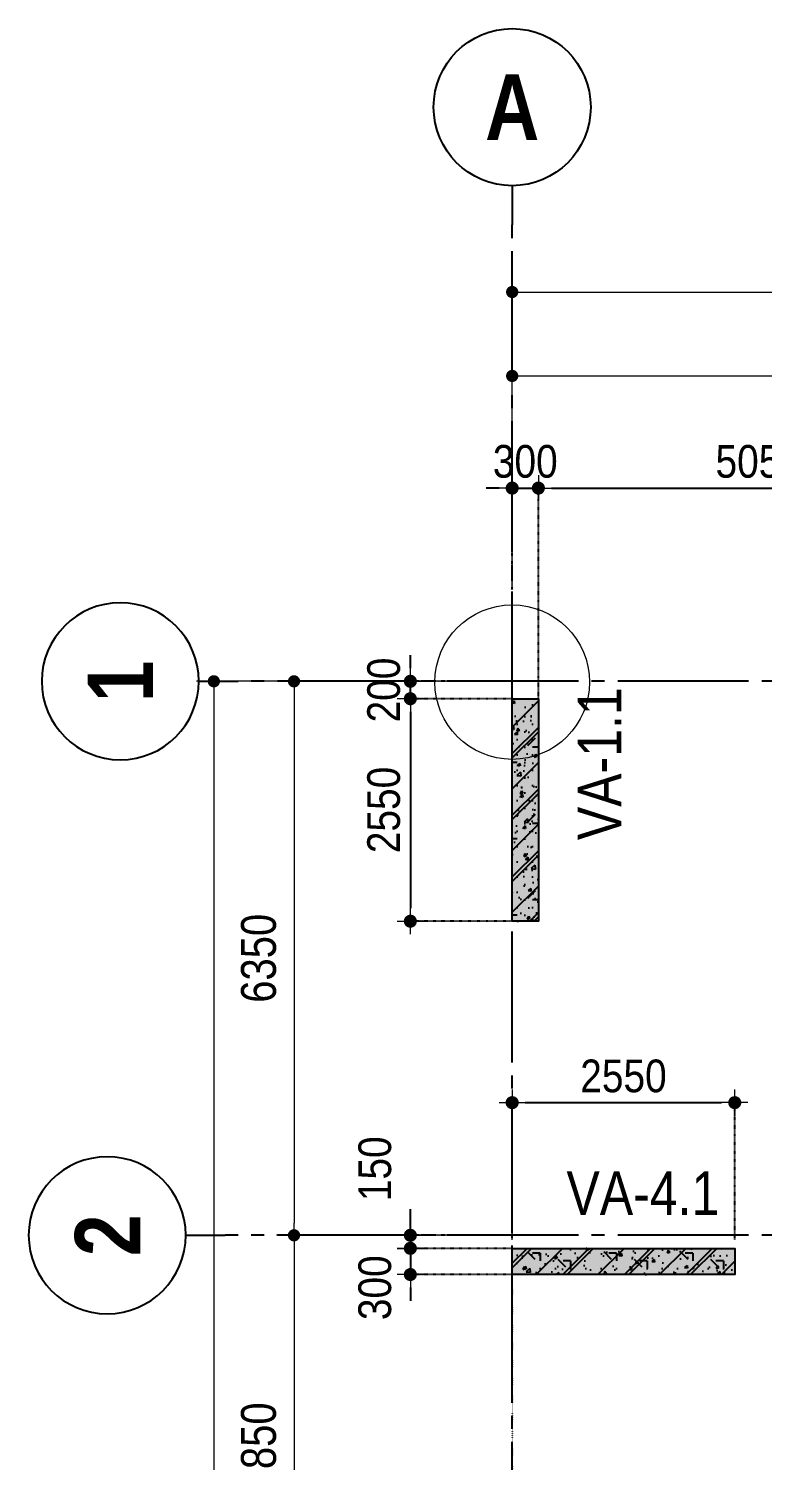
# Model space of a CAD drawing. Header units: millimetres. Extents: x -3973692 to -2843767, y 592734 to 838475.
# Drawn here: x -2954036 to -2945629, y 753301 to 769712 of the extents above; entities that cross this region are included whole.
import ezdxf
from ezdxf.enums import TextEntityAlignment as Align

# ---------------------------------------------------------------- set-up
doc = ezdxf.new("R2010")
doc.units = ezdxf.units.MM
doc.header["$MEASUREMENT"] = 0
doc.header["$PDMODE"] = 3
doc.header["$PDSIZE"] = -20
for name, pattern in [('CHG_XX_Luoi truc-Block A$0$MB_Luoi truc-150-TWA$0$Center101', [13, 10, -1, 1, -1]), ('DIVIDE2', [15.87499999999999, 6.349999999999998, -3.174999999999998, 0, -3.174999999999998, 0, -3.174999999999998]), ('DOT2', [0.125, 0, -0.125]), ('HIDDEN5', [2.8375, 1.25, -1.5875])]:
    doc.linetypes.add(name, pattern=pattern)
doc.layers.get('0').update_dxf_attribs({"lineweight": 9})
doc.layers.get('Defpoints').update_dxf_attribs({"color": 10, "lineweight": 0})
for name, color, linetype, lineweight in [("'S_General_Dim_1", 1, 'Continuous', 18), ("'S_General_Divide_3 Intermediate", 3, 'DIVIDE2', 40), ('CHG_XX_Cot_Block A-T8-15$0$DBAO', 3, 'Continuous', 13), ('CHG_XX_Luoi truc-Block A$0$Dim 200', 1, 'Continuous', 5), ('TEXT', 7, 'Continuous', 15)]:
    doc.layers.add(name, color=color, linetype=linetype, lineweight=lineweight)
for name, color, linetype in [('CHG_XX_Cot_Block A-T8-15$0$mb_cot tang 14-17 twa$0$Concrete Hatch', 218, 'Continuous'), ('CHG_XX_Cot_Block A-T8-15$0$mb_cot tang 14-17 twa$0$Concrete Line', 6, 'Continuous'), ('CHG_XX_Cot_Block A-T8-15$0$mb_cot tang 14-17 twa$0$Concrete Solid', 216, 'Continuous'), ('CHG_XX_Luoi truc-Block A$0$MB_Luoi truc-150-TWA$0$Grid', 34, 'Continuous'), ('CHG_XX_Luoi truc-Block A$0$MB_Luoi truc-150-TWA$0$Grid Line', 251, 'CHG_XX_Luoi truc-Block A$0$MB_Luoi truc-150-TWA$0$Center101'), ('dim', 1, 'Continuous')]:
    doc.layers.add(name, color=color, linetype=linetype)
doc.styles.add('arial', font='arial.ttf', dxfattribs={"width": 0.85})
doc.styles.add('CHG_XX_Luoi truc-Block A$0$MB_Luoi truc-150-TWA$0$Grid A-F$0$VNI-HelveCB', font='')
doc.styles.add('CHG_XX_Luoi truc-Block A$0$Star-HelCon', font='')
doc.styles.add('TTP-HelCon', font='')
doc.styles.get('CHG_XX_Luoi truc-Block A$0$MB_Luoi truc-150-TWA$0$Grid A-F$0$VNI-HelveCB').set_extended_font_data('VNI-Helve-Condense', bold=True)
doc.styles.get('CHG_XX_Luoi truc-Block A$0$Star-HelCon').set_extended_font_data('VNI-Helve-Condense')
doc.styles.get('TTP-HelCon').set_extended_font_data('VNI-Helve-Condense')
doc.dimstyles.new('150', dxfattribs={"dimscale": 150, "dimtxt": 2.5, "dimasz": 1, "dimexe": 0, "dimexo": 0, "dimgap": 0.75, "dimtad": 1, "dimdec": 0, "dimzin": 9, "dimdsep": 46, "dimtxsty": 'arial', "dimblk1": 'DIMDOT', "dimblk2": 'DIMDOT', "dimsah": 1, "dimcen": 2, "dimdle": 3, "dimclre": 8, "dimclrt": 2, "dimadec": 0, "dimazin": 0, "dimtfac": 1, "dimtdec": 0, "dimtix": 1, "dimtmove": 2, "dimatfit": 3, "dimldrblk": 'DIMPIJL', "dimfxl": 1, "dimtvp": 1.8, "dimtolj": 1, "dimtzin": 0, "dimarcsym": 0})
doc.dimstyles.new('CHG_XX_Luoi truc-Block A$0$Dim 200', dxfattribs={"dimscale": 200, "dimtxt": 2, "dimasz": 0.7, "dimexe": 1, "dimexo": 1, "dimgap": 1, "dimtad": 1, "dimdec": 0, "dimzin": 12, "dimdsep": 46, "dimtxsty": 'CHG_XX_Luoi truc-Block A$0$Star-HelCon', "dimblk": 'CHG_XX_Luoi truc-Block A$0$_Dot', "dimcen": 1, "dimclrd": 256, "dimclre": 256, "dimclrt": 3, "dimadec": 0, "dimazin": 0, "dimtfac": 1, "dimtdec": 0, "dimtix": 1, "dimtmove": 2, "dimatfit": 3, "dimldrblk": 'CHG_XX_Luoi truc-Block A$0$HTT Arrow 30', "dimfxl": 1, "dimtolj": 1, "dimtzin": 0, "dimarcsym": 0})

# ---------------------------------------------------------------- blocks, each defined once
blk = doc.blocks.new('*U3015')
at = {"layer": 'CHG_XX_Luoi truc-Block A$0$MB_Luoi truc-150-TWA$0$Grid', "lineweight": -2}
blk.add_line((0, 470), (0, 467), dxfattribs=at)
blk.add_circle((0, 476), 6, dxfattribs=at)
at = {"layer": 'CHG_XX_Luoi truc-Block A$0$MB_Luoi truc-150-TWA$0$Grid Line'}
blk.add_line((0, 0), (0, 467), dxfattribs=at)
at = {"layer": 'CHG_XX_Luoi truc-Block A$0$MB_Luoi truc-150-TWA$0$Grid', "lineweight": -2, "style": 'CHG_XX_Luoi truc-Block A$0$MB_Luoi truc-150-TWA$0$Grid A-F$0$VNI-HelveCB'}
for tag, p in [('GRIDSUB', (0, 476)), ('GRID', (0, -9))]:
    blk.add_attdef(tag, text='', height=5, dxfattribs=at).set_placement(p, align=Align.MIDDLE)
blk = doc.blocks.new('CHG_XX_Luoi truc-Block A$0$_Dot')
at = {"color": 0, "linetype": 'ByBlock', "lineweight": -2}
blk.add_line((-0.5, 0), (-1, 0), dxfattribs=at)
at = {"color": 0, "linetype": 'ByBlock', "const_width": 0.5}
blk.add_lwpolyline([(-0.25, 0, 1), (0.25, 0, 1)], format="xyb", close=True, dxfattribs=at)
blk = doc.blocks.new('*D2996')
at = {"layer": 'CHG_XX_Luoi truc-Block A$0$Dim 200', "lineweight": -2, "transparency": 16777216}
for p, q in [((-1678.131983339686, 152259.6356885453), (-2699.984525544471, 152259.6356885453)), ((-2499.984525544471, 152119.6356885453), (-2499.984525544469, 146049.6356885453)), ((-1678.131983339686, 145909.6356885453), (-2699.984525544469, 145909.6356885453))]:
    blk.add_line(p, q, dxfattribs=at)
at = {"layer": 'Defpoints', "color": 0, "transparency": 16777216}
for p in [(-1478.131983339686, 152259.6356885453), (-2499.984525544469, 145909.6356885453), (-1478.131983339686, 145909.6356885453)]:
    blk.add_point(p, dxfattribs=at)
at = {"layer": 'CHG_XX_Luoi truc-Block A$0$Dim 200', "lineweight": -2, "transparency": 16777216, "xscale": 140, "yscale": 140, "zscale": 140}
for p, rotation in [((-2499.984525544471, 152259.6356885453), 90), ((-2499.984525544469, 145909.6356885453), 270)]:
    blk.add_blockref('CHG_XX_Luoi truc-Block A$0$_Dot', p, dxfattribs=dict(at, rotation=rotation))
at = {"layer": 'CHG_XX_Luoi truc-Block A$0$Dim 200', "color": 3, "transparency": 16777216, "insert": (-2904.251192211094, 149084.6356885452), "char_height": 400, "attachment_point": 5, "rotation": 90, "style": 'CHG_XX_Luoi truc-Block A$0$Star-HelCon'}
blk.add_mtext('\\A1;6350', dxfattribs=at)
blk = doc.blocks.new('CHG_XX_Luoi truc-Block A$0$HTT Arrow 30')
blk.add_hatch(color=256).paths.add_polyline_path([(-2.5, 0.3750000000000002), (-2.5, -0.3749999999999998), (0, 0)])
at = {"color": 0, "linetype": 'ByBlock', "lineweight": -2}
for p, q in [((0, 0), (-2.5, 0.3750000000000002)), ((-2.5, -0.3749999999999998), (-2.5, 0.3750000000000002)), ((0, 0), (-2.5, -0.3749999999999998))]:
    blk.add_line(p, q, dxfattribs=at)
blk = doc.blocks.new('*D2997')
at = {"layer": 'CHG_XX_Luoi truc-Block A$0$Dim 200', "lineweight": -2, "transparency": 16777216}
for p, q in [((-1678.131983339686, 145909.6356885453), (-2699.98452554447, 145909.6356885453)), ((-2499.98452554447, 145769.6356885453), (-2499.984525544469, 141199.6356885453)), ((-1678.131983339686, 141059.6356885453), (-2699.984525544469, 141059.6356885453))]:
    blk.add_line(p, q, dxfattribs=at)
at = {"layer": 'Defpoints', "color": 0, "transparency": 16777216}
for p in [(-1478.131983339686, 145909.6356885453), (-2499.984525544469, 141059.6356885453), (-1478.131983339686, 141059.6356885453)]:
    blk.add_point(p, dxfattribs=at)
at = {"layer": 'CHG_XX_Luoi truc-Block A$0$Dim 200', "lineweight": -2, "transparency": 16777216, "xscale": 140, "yscale": 140, "zscale": 140}
for p, rotation in [((-2499.98452554447, 145909.6356885453), 90), ((-2499.984525544469, 141059.6356885453), 270)]:
    blk.add_blockref('CHG_XX_Luoi truc-Block A$0$_Dot', p, dxfattribs=dict(at, rotation=rotation))
at = {"layer": 'CHG_XX_Luoi truc-Block A$0$Dim 200', "color": 3, "transparency": 16777216, "insert": (-2904.251192211096, 143484.6356885452), "char_height": 400, "attachment_point": 5, "rotation": 90, "style": 'CHG_XX_Luoi truc-Block A$0$Star-HelCon'}
blk.add_mtext('\\A1;4850', dxfattribs=at)
blk = doc.blocks.new('*D3004')
at = {"layer": 'CHG_XX_Luoi truc-Block A$0$Dim 200', "lineweight": -2, "transparency": 16777216}
for p, q in [((-2389.058254442077, 152259.6356885453), (-3618.466354361928, 152259.6356885453)), ((-3418.466354361928, 152119.6356885453), (-3418.466354361914, 90399.63568854523)), ((-2354.176773137588, 90259.63568854523), (-3618.466354361914, 90259.63568854523))]:
    blk.add_line(p, q, dxfattribs=at)
at = {"layer": 'Defpoints', "color": 0, "transparency": 16777216}
for p in [(-2189.058254442077, 152259.6356885453), (-3418.466354361914, 90259.63568854523), (-2154.176773137588, 90259.63568854523)]:
    blk.add_point(p, dxfattribs=at)
at = {"layer": 'CHG_XX_Luoi truc-Block A$0$Dim 200', "lineweight": -2, "transparency": 16777216, "xscale": 140, "yscale": 140, "zscale": 140}
for p, rotation in [((-3418.466354361928, 152259.6356885453), 90), ((-3418.466354361914, 90259.63568854523), 270)]:
    blk.add_blockref('CHG_XX_Luoi truc-Block A$0$_Dot', p, dxfattribs=dict(at, rotation=rotation))
at = {"layer": 'CHG_XX_Luoi truc-Block A$0$Dim 200', "color": 3, "transparency": 16777216, "insert": (-3822.733021028553, 121259.6356885452), "char_height": 400, "attachment_point": 5, "rotation": 90, "style": 'CHG_XX_Luoi truc-Block A$0$Star-HelCon'}
blk.add_mtext('\\A1;62000', dxfattribs=at)
blk = doc.blocks.new('*D3005')
at = {"layer": 'CHG_XX_Luoi truc-Block A$0$Dim 200', "lineweight": -2, "transparency": 16777216}
for p, q in [((1.224646799147353e-14, 154891.4125687345), (7.765626921404154e-14, 155959.6356885452)), ((12250, 154891.4125687345), (12250, 155959.6356885452)), ((140.0000000000001, 155759.6356885452), (12110, 155759.6356885452))]:
    blk.add_line(p, q, dxfattribs=at)
at = {"layer": 'Defpoints', "color": 0, "transparency": 16777216}
for p in [(12250, 155759.6356885452), (0, 154691.4125687345), (12250, 154691.4125687345)]:
    blk.add_point(p, dxfattribs=at)
at = {"layer": 'CHG_XX_Luoi truc-Block A$0$Dim 200', "lineweight": -2, "transparency": 16777216, "xscale": 140, "yscale": 140, "zscale": 140, "rotation": 180}
blk.add_blockref('CHG_XX_Luoi truc-Block A$0$_Dot', (6.5409801222568e-14, 155759.6356885452), dxfattribs=at)
at = {"layer": 'CHG_XX_Luoi truc-Block A$0$Dim 200', "lineweight": -2, "transparency": 16777216, "xscale": 140, "yscale": 140, "zscale": 140}
blk.add_blockref('CHG_XX_Luoi truc-Block A$0$_Dot', (12250, 155759.6356885452), dxfattribs=at)
at = {"layer": 'CHG_XX_Luoi truc-Block A$0$Dim 200', "color": 3, "transparency": 16777216, "insert": (6125, 156163.9023552119), "char_height": 400, "attachment_point": 5, "style": 'CHG_XX_Luoi truc-Block A$0$Star-HelCon'}
blk.add_mtext('\\A1;12250', dxfattribs=at)
blk = doc.blocks.new('*D3010')
at = {"layer": 'CHG_XX_Luoi truc-Block A$0$Dim 200', "lineweight": -2, "transparency": 16777216}
for p, q in [((-1.031468626855521e-13, 154891.4125687345), (2.117720963990976e-14, 156921.7787512456)), ((54650, 154891.4125687345), (54650, 156921.7787512456)), ((140, 156721.7787512456), (54510, 156721.7787512456))]:
    blk.add_line(p, q, dxfattribs=at)
at = {"layer": 'Defpoints', "color": 0, "transparency": 16777216}
for p in [(54650, 156721.7787512456), (-1.153933306770256e-13, 154691.4125687345), (54650, 154691.4125687345)]:
    blk.add_point(p, dxfattribs=at)
at = {"layer": 'CHG_XX_Luoi truc-Block A$0$Dim 200', "lineweight": -2, "transparency": 16777216, "xscale": 140, "yscale": 140, "zscale": 140, "rotation": 180}
blk.add_blockref('CHG_XX_Luoi truc-Block A$0$_Dot', (8.930741648436222e-15, 156721.7787512456), dxfattribs=at)
at = {"layer": 'CHG_XX_Luoi truc-Block A$0$Dim 200', "lineweight": -2, "transparency": 16777216, "xscale": 140, "yscale": 140, "zscale": 140}
blk.add_blockref('CHG_XX_Luoi truc-Block A$0$_Dot', (54650, 156721.7787512456), dxfattribs=at)
at = {"layer": 'CHG_XX_Luoi truc-Block A$0$Dim 200', "color": 3, "transparency": 16777216, "insert": (27325, 157126.0454179123), "char_height": 400, "attachment_point": 5, "style": 'CHG_XX_Luoi truc-Block A$0$Star-HelCon'}
blk.add_mtext('\\A1;54650', dxfattribs=at)
blk = doc.blocks.new('*U3014')
at = {"layer": 'CHG_XX_Luoi truc-Block A$0$MB_Luoi truc-150-TWA$0$Grid', "lineweight": -2}
blk.add_line((0, 407), (0, 404), dxfattribs=at)
blk.add_circle((0, 413), 6, dxfattribs=at)
at = {"layer": 'CHG_XX_Luoi truc-Block A$0$MB_Luoi truc-150-TWA$0$Grid Line'}
blk.add_line((0, 0), (0, 404), dxfattribs=at)
at = {"layer": 'CHG_XX_Luoi truc-Block A$0$MB_Luoi truc-150-TWA$0$Grid', "lineweight": -2, "style": 'CHG_XX_Luoi truc-Block A$0$MB_Luoi truc-150-TWA$0$Grid A-F$0$VNI-HelveCB'}
for tag, p in [('GRIDSUB', (0, 413)), ('GRID', (0, -9))]:
    blk.add_attdef(tag, text='', height=5, dxfattribs=at).set_placement(p, align=Align.MIDDLE)
blk = doc.blocks.new('*U3013')
at = {"layer": 'CHG_XX_Luoi truc-Block A$0$MB_Luoi truc-150-TWA$0$Grid', "lineweight": -2}
blk.add_line((0, 406), (0, 403), dxfattribs=at)
blk.add_circle((0, 412), 6, dxfattribs=at)
at = {"layer": 'CHG_XX_Luoi truc-Block A$0$MB_Luoi truc-150-TWA$0$Grid Line'}
blk.add_line((0, 0), (0, 403), dxfattribs=at)
at = {"layer": 'CHG_XX_Luoi truc-Block A$0$MB_Luoi truc-150-TWA$0$Grid', "lineweight": -2, "style": 'CHG_XX_Luoi truc-Block A$0$MB_Luoi truc-150-TWA$0$Grid A-F$0$VNI-HelveCB'}
for tag, p in [('GRIDSUB', (0, 412)), ('GRID', (0, -9))]:
    blk.add_attdef(tag, text='', height=5, dxfattribs=at).set_placement(p, align=Align.MIDDLE)
blk = doc.blocks.new('*U3159')
at = {"layer": 'CHG_XX_Cot_Block A-T8-15$0$mb_cot tang 14-17 twa$0$Concrete Hatch'}
h = blk.add_hatch(dxfattribs=at)
h.set_pattern_fill('CONCRETE', color=256, scale=50, style=0, pattern_type=2)
h.set_pattern_definition([(45, (1000.000000000001, -49.99999999999989), (-176.7766952966369, 176.7766952966369), []), (45, (1000.000000000001, 1.13686837721616e-13), (-353.5533905932737, 353.5533905932738), []), (49.99999999999999, (1000.000000000001, -49.99999999999989), (358.6300913003767, -31.37606749129755), [37.5, -412.5]), (355, (1000.000000000001, -49.99999999999989), (-69.3756668065, 376.0960668500059), [30, -330]), (100.4514, (1029.885840000001, -52.61466999999988), (289.2546908570108, 344.7197710304768), [31.870095, -350.571056]), (46.18420000000001, (1000.000000000001, 50.00000000000011), (533.6205243128222, -82.75950716450905), [56.25, -618.75]), (96.6356, (1044.468372500001, 43.1033465000001), (467.3313527743517, 487.0589354502209), [47.805144, -525.8565]), (351.1842, (1000.000000000001, 50.00000000000011), (467.3309725668136, 487.0593004626623), [45, -495]), (21, (1050.000000000001, 25.00000000000011), (298.4535260592309, -201.3094453326694), [37.5, -412.5]), (326.0000000000001, (1050.000000000001, 25.00000000000011), (121.6576659607909, 362.5750225234265), [30, -330]), (71.4514, (1074.871116500001, 8.224197000000117), (420.111314290745, 161.2652483549762), [31.870095, -350.571056]), (37.50000000000001, (1000.000000000001, -49.99999999999989), (6.079927658645334, 166.4469269156558), [0, -326, 0, -335, 0, -331.25]), (7.499999999999999, (1000.000000000001, -49.99999999999989), (131.5347687210743, 197.2058559411801), [0, -191, 0, -318.5, 0, -126.25]), (327.5, (888.5000000000007, -49.99999999999989), (266.9112180862045, -11.2774358671899), [0, -125, 0, -390, 0, -517.5]), (317.5, (838.5000000000007, -49.99999999999989), (291.5930846711931, 50.05249116615882), [0, -162.5, 0, -259, 0, -367.5]), (0, (1175.000000000001, 125.0000000000001), (0, 875), [87.5, -787.5]), (0, (1437.500000000001, 300.0000000000001), (0, 875), [87.5, -787.5]), (0, (1262.500000000001, 650.0000000000001), (0, 875), [87.5, -350, 87.5, -350]), (90, (1175.000000000001, 125.0000000000001), (-875, 5.35782974626967e-14), [87.5, -787.5]), (90, (1262.500000000001, 650.0000000000001), (-875, 5.35782974626967e-14), [87.5, -787.5]), (90, (1525.000000000001, 300.0000000000001), (-875, 5.35782974626967e-14), [87.5, -787.5]), (90, (1700.000000000001, 562.5000000000001), (-875, 5.35782974626967e-14), [87.5, -787.5]), (135, (1262.500000000001, 125.0000000000001), (-875.016357447105, 8.881784197001252e-14), [123.76, -1113.7]), (135, (1350.000000000001, 650.0000000000001), (-875.016357447105, 8.881784197001252e-14), [123.76, -1113.7]), (45, (1437.500000000001, 300.0000000000001), (8.881784197001252e-14, 875.016357447105), [123.76, -247.485, 123.76, -742.455]), (0, (825.0000000000007, -49.99999999999989), (87.5, 87.5), [-175, 0])])
h.paths.add_polyline_path([(-750, 150), (-750, -149.9999999999999), (1800.000000000001, -150), (1800.000000000001, 150)])
at = {"layer": 'CHG_XX_Cot_Block A-T8-15$0$mb_cot tang 14-17 twa$0$Concrete Solid'}
blk.add_hatch(color=256, dxfattribs=at).paths.add_polyline_path([(-750, 150), (-750, -149.9999999999999), (1800.000000000001, -150), (1800.000000000001, 150)])
at = {"layer": 'CHG_XX_Cot_Block A-T8-15$0$mb_cot tang 14-17 twa$0$Concrete Line'}
blk.add_lwpolyline([(-750, 150), (-750, -149.9999999999999), (1800.000000000001, -150), (1800.000000000001, 150)], close=True, dxfattribs=at)
blk = doc.blocks.new('*U3162')
at = {"layer": 'CHG_XX_Cot_Block A-T8-15$0$mb_cot tang 14-17 twa$0$Concrete Hatch'}
h = blk.add_hatch(dxfattribs=at)
h.set_pattern_fill('CONCRETE', color=256, scale=50, style=0, pattern_type=2)
h.set_pattern_definition([(45, (150, -2500), (-176.7766952966369, 176.7766952966369), []), (45, (150, -2450), (-353.5533905932737, 353.5533905932738), []), (49.99999999999999, (150, -2500), (358.6300913003767, -31.37606749129755), [37.5, -412.5]), (355, (150, -2500), (-69.3756668065, 376.0960668500059), [30, -330]), (100.4514, (179.88584, -2502.614669999999), (289.2546908570108, 344.7197710304768), [31.870095, -350.571056]), (46.18420000000001, (150, -2400), (533.6205243128222, -82.75950716450905), [56.25, -618.75]), (96.6356, (194.4683725, -2406.8966535), (467.3313527743517, 487.0589354502209), [47.805144, -525.8565]), (351.1842, (150, -2400), (467.3309725668136, 487.0593004626623), [45, -495]), (21, (200, -2425), (298.4535260592309, -201.3094453326694), [37.5, -412.5]), (326.0000000000001, (200, -2425), (121.6576659607909, 362.5750225234265), [30, -330]), (71.4514, (224.8711165, -2441.775803), (420.111314290745, 161.2652483549762), [31.870095, -350.571056]), (37.50000000000001, (150, -2500), (6.079927658645334, 166.4469269156558), [0, -326, 0, -335, 0, -331.25]), (7.499999999999999, (150, -2500), (131.5347687210743, 197.2058559411801), [0, -191, 0, -318.5, 0, -126.25]), (327.5, (38.5, -2500), (266.9112180862045, -11.2774358671899), [0, -125, 0, -390, 0, -517.5]), (317.5, (-11.5, -2500), (291.5930846711931, 50.05249116615882), [0, -162.5, 0, -259, 0, -367.5]), (0, (325, -2325), (0, 875), [87.5, -787.5]), (0, (587.5, -2150), (0, 875), [87.5, -787.5]), (0, (412.5, -1800), (0, 875), [87.5, -350, 87.5, -350]), (90, (325, -2325), (-875, 5.35782974626967e-14), [87.5, -787.5]), (90, (412.5, -1800), (-875, 5.35782974626967e-14), [87.5, -787.5]), (90, (675, -2150), (-875, 5.35782974626967e-14), [87.5, -787.5]), (90, (850, -1887.5), (-875, 5.35782974626967e-14), [87.5, -787.5]), (135, (412.5, -2325), (-875.016357447105, 8.881784197001252e-14), [123.76, -1113.7]), (135, (500, -1800), (-875.016357447105, 8.881784197001252e-14), [123.76, -1113.7]), (45, (587.5, -2150), (8.881784197001252e-14, 875.016357447105), [123.76, -247.485, 123.76, -742.455]), (0, (-25, -2500), (87.5, 87.5), [-175, 0])])
h.paths.add_polyline_path([(-50, 50), (-50, -2500), (250, -2500), (250, 50)])
at = {"layer": 'CHG_XX_Cot_Block A-T8-15$0$mb_cot tang 14-17 twa$0$Concrete Solid'}
blk.add_hatch(color=256, dxfattribs=at).paths.add_polyline_path([(-50, 50), (-50, -2500), (250, -2500), (250, 50)])
at = {"layer": 'CHG_XX_Cot_Block A-T8-15$0$mb_cot tang 14-17 twa$0$Concrete Line'}
blk.add_lwpolyline([(-50, 50), (-50, -2500), (250, -2500), (250, 50)], close=True, dxfattribs=at)
blk = doc.blocks.new('DIMDOT')
for p, q in [((1, 0), (-1, 0)), ((0, -1), (0, 1))]:
    blk.add_line(p, q)
at = {"const_width": 0.5}
blk.add_lwpolyline([(-0.25, 0, 1), (0.25, 0, 1)], format="xyb", close=True, dxfattribs=at)
blk = doc.blocks.new('*D662')
at = {"layer": "'S_General_Dim_1", "color": 8, "linetype": 'HIDDEN5', "lineweight": -2, "transparency": 16777216}
for p, q in [((-2948495.198556937, 762030.6471433819), (-2949662.05139116, 762030.6471433819)), ((-2948495.198556937, 759480.6471433819), (-2949662.05139116, 759480.6471433819))]:
    blk.add_line(p, q, dxfattribs=at)
at = {"layer": "'S_General_Dim_1", "color": 0, "lineweight": -2, "transparency": 16777216}
blk.add_line((-2949662.05139116, 761880.6471433819), (-2949662.05139116, 759630.6471433819), dxfattribs=at)
at = {"layer": 'Defpoints', "color": 0, "transparency": 16777216}
for p in [(-2948495.198556937, 762030.6471433819), (-2949662.05139116, 759480.6471433819), (-2948495.198556937, 759480.6471433819)]:
    blk.add_point(p, dxfattribs=at)
at = {"layer": "'S_General_Dim_1", "color": 0, "lineweight": -2, "transparency": 16777216, "xscale": 150, "yscale": 150, "zscale": 150}
for p, rotation in [((-2949662.05139116, 762030.6471433819), 90), ((-2949662.05139116, 759480.6471433819), 270)]:
    blk.add_blockref('DIMDOT', p, dxfattribs=dict(at, rotation=rotation))
at = {"layer": "'S_General_Dim_1", "color": 2, "transparency": 16777216, "insert": (-2949966.016261555, 760755.6471433827), "char_height": 375, "attachment_point": 5, "rotation": 90, "style": 'arial'}
blk.add_mtext('\\A1;2550', dxfattribs=at)
blk = doc.blocks.new('DIMPIJL')
at = {"linetype": 'ByBlock'}
blk.add_solid([(-2.5, 0.4166666666666686), (-2.5, -0.4166666666666686), (0, 0)], dxfattribs=at)
blk = doc.blocks.new('*D663')
at = {"layer": "'S_General_Dim_1", "color": 0, "lineweight": -2, "transparency": 16777216}
for p, q in [((-2948645.198556936, 764445.123200937), (-2948795.198556936, 764445.123200937)), ((-2948495.198556936, 764445.123200937), (-2948195.198556936, 764445.123200937)), ((-2948045.198556936, 764445.123200937), (-2947895.198556936, 764445.123200937))]:
    blk.add_line(p, q, dxfattribs=at)
at = {"layer": "'S_General_Dim_1", "color": 8, "linetype": 'HIDDEN5', "lineweight": -2, "transparency": 16777216}
for p, q in [((-2948495.198556936, 763281.0114495947), (-2948495.198556936, 764445.123200937)), ((-2948195.198556936, 762031.0114495861), (-2948195.198556936, 764445.123200937))]:
    blk.add_line(p, q, dxfattribs=at)
at = {"layer": 'Defpoints', "color": 0, "transparency": 16777216}
for p in [(-2948195.198556936, 764445.123200937), (-2948495.198556936, 763281.0114495947), (-2948195.198556936, 762031.0114495861)]:
    blk.add_point(p, dxfattribs=at)
at = {"layer": "'S_General_Dim_1", "color": 0, "lineweight": -2, "transparency": 16777216, "xscale": 150, "yscale": 150, "zscale": 150}
blk.add_blockref('DIMDOT', (-2948495.198556936, 764445.123200937), dxfattribs=at)
at = {"layer": "'S_General_Dim_1", "color": 0, "lineweight": -2, "transparency": 16777216, "xscale": 150, "yscale": 150, "zscale": 150, "rotation": 180}
blk.add_blockref('DIMDOT', (-2948195.198556936, 764445.123200937), dxfattribs=at)
at = {"layer": "'S_General_Dim_1", "color": 2, "transparency": 16777216, "insert": (-2948345.198556936, 764749.2159703777), "char_height": 375, "attachment_point": 5, "style": 'arial'}
blk.add_mtext('\\A1;300', dxfattribs=at)
blk = doc.blocks.new('*D664')
at = {"layer": "'S_General_Dim_1", "color": 8, "linetype": 'HIDDEN5', "lineweight": -2, "transparency": 16777216}
for p, q in [((-2948495.198556936, 755830.6471437085), (-2948495.198556936, 757401.0725309893)), ((-2945945.198556936, 755830.6471437085), (-2945945.198556936, 757401.0725309893))]:
    blk.add_line(p, q, dxfattribs=at)
at = {"layer": "'S_General_Dim_1", "color": 0, "lineweight": -2, "transparency": 16777216}
blk.add_line((-2948345.198556936, 757401.0725309893), (-2946095.198556936, 757401.0725309893), dxfattribs=at)
at = {"layer": 'Defpoints', "color": 0, "transparency": 16777216}
for p in [(-2945945.198556936, 757401.0725309893), (-2948495.198556936, 755830.6471437085), (-2945945.198556936, 755830.6471437085)]:
    blk.add_point(p, dxfattribs=at)
at = {"layer": "'S_General_Dim_1", "color": 0, "lineweight": -2, "transparency": 16777216, "xscale": 150, "yscale": 150, "zscale": 150, "rotation": 180}
blk.add_blockref('DIMDOT', (-2948495.198556936, 757401.0725309893), dxfattribs=at)
at = {"layer": "'S_General_Dim_1", "color": 0, "lineweight": -2, "transparency": 16777216, "xscale": 150, "yscale": 150, "zscale": 150}
blk.add_blockref('DIMDOT', (-2945945.198556936, 757401.0725309893), dxfattribs=at)
at = {"layer": "'S_General_Dim_1", "color": 2, "transparency": 16777216, "insert": (-2947220.198556936, 757705.0374013849), "char_height": 375, "attachment_point": 5, "style": 'arial'}
blk.add_mtext('\\A1;2550', dxfattribs=at)
blk = doc.blocks.new('*D665')
at = {"layer": "'S_General_Dim_1", "color": 0, "lineweight": -2, "transparency": 16777216}
for p, q in [((-2949662.051391161, 756030.6471381313), (-2949662.051391161, 756180.6471381313)), ((-2949662.051391161, 755880.6471381313), (-2949662.051391161, 755731.0114495864)), ((-2949662.051391161, 755581.0114495864), (-2949662.051391161, 755431.0114495864))]:
    blk.add_line(p, q, dxfattribs=at)
at = {"layer": "'S_General_Dim_1", "color": 8, "linetype": 'HIDDEN5', "lineweight": -2, "transparency": 16777216}
for p, q in [((-2948495.198556937, 755880.6471381313), (-2949662.051391161, 755880.6471381313)), ((-2948495.198556937, 755731.0114495864), (-2949662.051391161, 755731.0114495864))]:
    blk.add_line(p, q, dxfattribs=at)
at = {"layer": 'Defpoints', "color": 0, "transparency": 16777216}
for p in [(-2949662.051391161, 755731.0114495864), (-2948495.198556937, 755880.6471381313), (-2948495.198556937, 755731.0114495864)]:
    blk.add_point(p, dxfattribs=at)
at = {"layer": "'S_General_Dim_1", "color": 0, "lineweight": -2, "transparency": 16777216, "xscale": 150, "yscale": 150, "zscale": 150}
for p, rotation in [((-2949662.051391161, 755880.6471381313), 270), ((-2949662.051391161, 755731.0114495864), 90)]:
    blk.add_blockref('DIMDOT', p, dxfattribs=dict(at, rotation=rotation))
at = {"layer": "'S_General_Dim_1", "color": 2, "transparency": 16777216, "insert": (-2950067.337884995, 756643.1525621368), "char_height": 375, "attachment_point": 5, "rotation": 90, "style": 'arial'}
blk.add_mtext('\\A1;150', dxfattribs=at)
blk = doc.blocks.new('*D666')
at = {"layer": "'S_General_Dim_1", "color": 0, "lineweight": -2, "transparency": 16777216}
for p, q in [((-2949662.051391165, 755881.0114495864), (-2949662.051391165, 756031.0114495864)), ((-2949662.051391165, 755731.0114495864), (-2949662.051391165, 755430.6471437088)), ((-2949662.051391165, 755280.6471437088), (-2949662.051391165, 755130.6471437088))]:
    blk.add_line(p, q, dxfattribs=at)
at = {"layer": "'S_General_Dim_1", "color": 8, "linetype": 'HIDDEN5', "lineweight": -2, "transparency": 16777216}
for p, q in [((-2948495.198556937, 755731.0114495864), (-2949662.051391165, 755731.0114495864)), ((-2948495.198556937, 755430.6471437088), (-2949662.051391165, 755430.6471437088))]:
    blk.add_line(p, q, dxfattribs=at)
at = {"layer": 'Defpoints', "color": 0, "transparency": 16777216}
for p in [(-2948495.198556937, 755731.0114495864), (-2949662.051391165, 755430.6471437088), (-2948495.198556937, 755430.6471437088)]:
    blk.add_point(p, dxfattribs=at)
at = {"layer": "'S_General_Dim_1", "color": 0, "lineweight": -2, "transparency": 16777216, "xscale": 150, "yscale": 150, "zscale": 150}
for p, rotation in [((-2949662.051391165, 755731.0114495864), 270), ((-2949662.051391165, 755430.6471437088), 90)]:
    blk.add_blockref('DIMDOT', p, dxfattribs=dict(at, rotation=rotation))
at = {"layer": "'S_General_Dim_1", "color": 2, "transparency": 16777216, "insert": (-2950067.337884995, 755279.4825518866), "char_height": 375, "attachment_point": 5, "rotation": 90, "style": 'arial'}
blk.add_mtext('\\A1;300', dxfattribs=at)
blk = doc.blocks.new('*D703')
at = {"layer": "'S_General_Dim_1", "color": 8, "linetype": 'HIDDEN5', "lineweight": -2, "transparency": 16777216}
for p, q in [((-2948195.198556936, 762031.0114495861), (-2948195.198556936, 764445.123200937)), ((-2943145.198556936, 762831.0114495861), (-2943145.198556936, 764445.123200937))]:
    blk.add_line(p, q, dxfattribs=at)
at = {"layer": "'S_General_Dim_1", "color": 0, "lineweight": -2, "transparency": 16777216}
blk.add_line((-2948045.198556936, 764445.123200937), (-2943295.198556936, 764445.123200937), dxfattribs=at)
at = {"layer": 'Defpoints', "color": 0, "transparency": 16777216}
for p in [(-2943145.198556936, 764445.123200937), (-2943145.198556936, 762831.0114495861), (-2948195.198556936, 762031.0114495861)]:
    blk.add_point(p, dxfattribs=at)
at = {"layer": "'S_General_Dim_1", "color": 0, "lineweight": -2, "transparency": 16777216, "xscale": 150, "yscale": 150, "zscale": 150, "rotation": 180}
blk.add_blockref('DIMDOT', (-2948195.198556936, 764445.123200937), dxfattribs=at)
at = {"layer": "'S_General_Dim_1", "color": 0, "lineweight": -2, "transparency": 16777216, "xscale": 150, "yscale": 150, "zscale": 150}
blk.add_blockref('DIMDOT', (-2943145.198556936, 764445.123200937), dxfattribs=at)
at = {"layer": "'S_General_Dim_1", "color": 2, "transparency": 16777216, "insert": (-2945670.198556936, 764749.0880713327), "char_height": 375, "attachment_point": 5, "style": 'arial'}
blk.add_mtext('\\A1;5050', dxfattribs=at)
blk = doc.blocks.new('*D661')
at = {"layer": "'S_General_Dim_1", "color": 0, "lineweight": -2, "transparency": 16777216}
for p, q in [((-2949662.051391162, 762380.6471381313), (-2949662.051391162, 762530.6471381313)), ((-2949662.051391162, 762030.6471433819), (-2949662.051391162, 762230.6471381313)), ((-2949662.051391162, 761880.6471433819), (-2949662.051391162, 761730.6471433819))]:
    blk.add_line(p, q, dxfattribs=at)
at = {"layer": "'S_General_Dim_1", "color": 8, "linetype": 'HIDDEN5', "lineweight": -2, "transparency": 16777216}
for p, q in [((-2948495.198556937, 762230.6471381313), (-2949662.051391162, 762230.6471381313)), ((-2948495.198556937, 762030.6471433819), (-2949662.051391162, 762030.6471433819))]:
    blk.add_line(p, q, dxfattribs=at)
at = {"layer": 'Defpoints', "color": 0, "transparency": 16777216}
for p in [(-2949662.051391162, 762230.6471381313), (-2948495.198556937, 762230.6471381313), (-2948495.198556937, 762030.6471433819)]:
    blk.add_point(p, dxfattribs=at)
at = {"layer": "'S_General_Dim_1", "color": 0, "lineweight": -2, "transparency": 16777216, "xscale": 150, "yscale": 150, "zscale": 150}
for p, rotation in [((-2949662.051391162, 762230.6471381313), 270), ((-2949662.051391162, 762030.6471433819), 90)]:
    blk.add_blockref('DIMDOT', p, dxfattribs=dict(at, rotation=rotation))
at = {"layer": "'S_General_Dim_1", "color": 2, "transparency": 16777216, "insert": (-2949966.016261557, 762130.6471407574), "char_height": 375, "attachment_point": 5, "rotation": 90, "style": 'arial'}
blk.add_mtext('\\A1;200', dxfattribs=at)
blk = doc.blocks.new('a')
at = {"layer": 'Defpoints'}
blk.add_circle((0, 0), 885.576202949509, dxfattribs=at)
at = {"layer": 'TEXT', "color": 3, "style": 'TTP-HelCon'}
blk.add_text('VA-1.1', height=500, rotation=90, dxfattribs=at).set_placement((1250.77752861334, -1810.532894832781))
blk.add_text('VA-4.1', height=500, dxfattribs=at).set_placement((622.0308856256306, -6106.929910083301))
blk = doc.blocks.new('CHG_XX_Luoi truc-Block A')
at = {"layer": 'CHG_XX_Luoi truc-Block A$0$MB_Luoi truc-150-TWA$0$Grid'}
ref = blk.add_blockref('*U3015', (0, 87440.67921933654), dxfattribs=dict(at, xscale=150, yscale=150, zscale=150))
ref.add_attrib('GRIDSUB', 'A', dxfattribs={"lineweight": -2, "height": 750, "style": 'CHG_XX_Luoi truc-Block A$0$MB_Luoi truc-150-TWA$0$Grid A-F$0$VNI-HelveCB'}).set_placement((0, 158840.6792193365), align=Align.MIDDLE)
ref = blk.add_blockref('*U3013', (57309.50927037185, 152259.6356885452), dxfattribs=dict(at, xscale=-150, yscale=150, zscale=150, rotation=90))
ref.add_attrib('GRIDSUB', '1', dxfattribs={"lineweight": -2, "height": 750, "rotation": 90, "style": 'CHG_XX_Luoi truc-Block A$0$MB_Luoi truc-150-TWA$0$Grid A-F$0$VNI-HelveCB'}).set_placement((-4490.490729628131, 152259.6356885452), align=Align.MIDDLE)
ref = blk.add_blockref('*U3014', (57309.50927037185, 145909.6356885452), dxfattribs=dict(at, xscale=-150, yscale=150, zscale=150, rotation=90))
ref.add_attrib('GRIDSUB', '2', dxfattribs={"lineweight": -2, "height": 750, "rotation": 90, "style": 'CHG_XX_Luoi truc-Block A$0$MB_Luoi truc-150-TWA$0$Grid A-F$0$VNI-HelveCB'}).set_placement((-4640.490729628131, 145909.6356885452), align=Align.MIDDLE)
at = {"layer": 'CHG_XX_Luoi truc-Block A$0$Dim 200'}
for base, p1, p2, picture, middle in [((54650, 156721.7787512456), (-1.153933306770256e-13, 154691.4125687345), (54650, 154691.4125687345), '*D3010', (27325, 157126.0454179123)), ((12250, 155759.6356885452), (0, 154691.4125687345), (12250, 154691.4125687345), '*D3005', (6125, 156163.9023552119))]:
    dim = blk.add_linear_dim(base=base, p1=p1, p2=p2, dimstyle='CHG_XX_Luoi truc-Block A$0$Dim 200', dxfattribs=at)
    dim.commit()
    dim.dimension.update_dxf_attribs({"geometry": picture, "text_midpoint": middle})
for base, p1, p2, picture, middle in [((-3418.466354361914, 90259.63568854523), (-2189.058254442076, 152259.6356885452), (-2154.176773137588, 90259.6356885452), '*D3004', (-3822.733021028553, 121259.6356885452)), ((-2499.984525544469, 145909.6356885453), (-1478.131983339685, 152259.6356885452), (-1478.131983339685, 145909.6356885452), '*D2996', (-2904.251192211094, 149084.6356885452)), ((-2499.984525544469, 141059.6356885453), (-1478.131983339685, 145909.6356885452), (-1478.131983339685, 141059.6356885452), '*D2997', (-2904.251192211096, 143484.6356885452))]:
    dim = blk.add_linear_dim(base=base, p1=p1, p2=p2, angle=90, dimstyle='CHG_XX_Luoi truc-Block A$0$Dim 200', dxfattribs=at)
    dim.commit()
    dim.dimension.update_dxf_attribs({"geometry": picture, "text_midpoint": middle})
blk = doc.blocks.new('CHG_XX_Cot_Block A-T8-15')
at = {"layer": 'CHG_XX_Cot_Block A-T8-15$0$DBAO'}
blk.add_blockref('CHG_XX_Luoi truc-Block A', (8014952.261310224, 1085573.729690651), dxfattribs=at)
at = {"layer": 'CHG_XX_Cot_Block A-T8-15$0$mb_cot tang 14-17 twa$0$Concrete Line', "xscale": -1, "rotation": 90}
for name, p in [('*U3159', (8015102.261310224, 1236883.729690651)), ('*U3162', (8015002.261310224, 1231283.729690651))]:
    blk.add_blockref(name, p, dxfattribs=at)

msp = doc.modelspace()

# ---------------------------------------------------------------- linework, layer by layer
at = {"layer": 'dim', "linetype": 'DOT2', "ltscale": 10}
msp.add_line((-2948495.198556936, 755371.0114551636), (-2948495.198556676, 717546.0159505988), dxfattribs=at)

# ---------------------------------------------------------------- block references
at = {"layer": "'S_General_Divide_3 Intermediate"}
msp.add_blockref('CHG_XX_Cot_Block A-T8-15', (-10963447.45986716, -475602.7182410646), dxfattribs=at)
at = {"layer": 'TEXT'}
msp.add_blockref('a', (-2948495.198556936, 762221.0114495861), dxfattribs=at)

# ---------------------------------------------------------------- dimensions: what is measured, and where the dimension line sits
at = {"layer": "'S_General_Dim_1"}
for base, p1, p2, picture, middle in [((-2948195.198556936, 764445.123200937), (-2948495.198556936, 763281.0114495947), (-2948195.198556936, 762031.0114495861), '*D663', (-2948345.198556936, 764749.2159703777)), ((-2943145.198556936, 764445.123200937), (-2948195.198556936, 762031.0114495861), (-2943145.198556936, 762831.0114495861), '*D703', (-2945670.198556936, 764749.0880713327)), ((-2945945.198556936, 757401.0725309893), (-2948495.198556936, 755830.6471437085), (-2945945.198556936, 755830.6471437085), '*D664', (-2947220.198556936, 757705.0374013849))]:
    dim = msp.add_linear_dim(base=base, p1=p1, p2=p2, dimstyle='150', dxfattribs=at)
    dim.commit()
    dim.dimension.update_dxf_attribs({"geometry": picture, "text_midpoint": middle})
for base, p2, picture, middle in [((-2949662.051391162, 762230.6471381313), (-2948495.198556936, 762230.6471381311), '*D661', (-2949966.016261557, 762130.6471407574)), ((-2949662.05139116, 759480.6471433819), (-2948495.198556936, 759480.6471433816), '*D662', (-2949966.016261555, 760755.6471433827))]:
    dim = msp.add_linear_dim(base=base, p1=(-2948495.198556936, 762030.6471433816), p2=p2, angle=90, dimstyle='150', dxfattribs=at)
    dim.commit()
    dim.dimension.update_dxf_attribs({"geometry": picture, "text_midpoint": middle})
for base, p1, p2, picture, middle in [((-2949662.051391161, 755731.0114495864), (-2948495.198556936, 755880.6471381311), (-2948495.198556936, 755731.0114495861), '*D665', (-2950067.337884995, 756643.1525621368)), ((-2949662.051391165, 755430.6471437088), (-2948495.198556936, 755731.0114495861), (-2948495.198556936, 755430.6471437085), '*D666', (-2950067.337884995, 755279.4825518866))]:
    dim = msp.add_linear_dim(base=base, p1=p1, p2=p2, angle=90, dimstyle='150', dxfattribs=at)
    dim.commit()
    dim.dimension.update_dxf_attribs({"geometry": picture, "text_midpoint": middle, "dimtype": 160})

doc.saveas('drawing.dxf')
